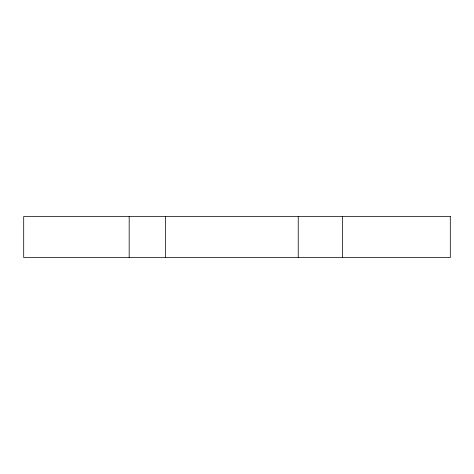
<?xml version="1.0" encoding="UTF-8"?>
<svg xmlns="http://www.w3.org/2000/svg" width="474" height="474" viewBox="0 0 474 474"><rect width="100%" height="100%" fill="white"/><g stroke="black" fill="none" stroke-linecap="round" stroke-linejoin="round"><path stroke-width="0.71" d="M342.477 216.488L342.477 257.512M298.235 216.488L298.235 257.512M165.509 216.488L165.509 257.512M129.177 216.488L129.177 257.512M450.3 216.488L23.7 216.488L23.7 257.512L450.3 257.512L450.3 216.488"/></g></svg>
